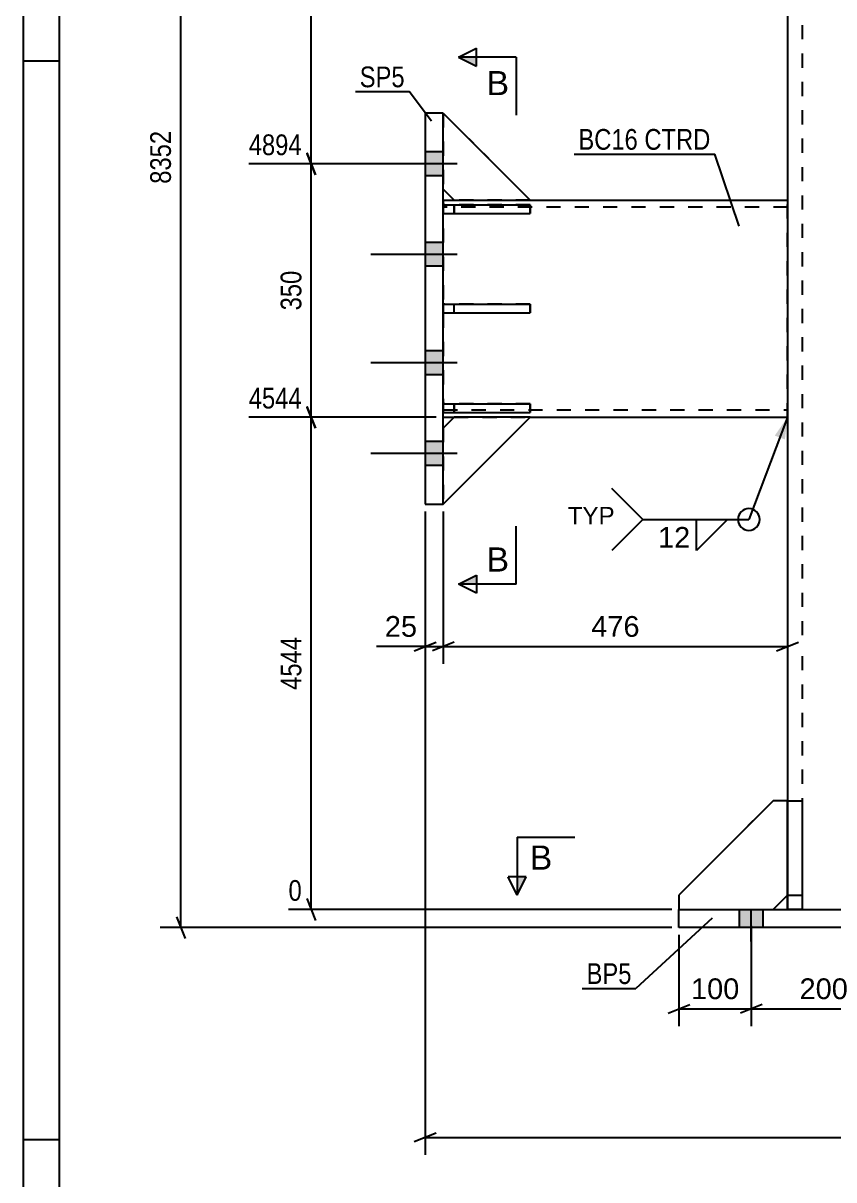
# Model space of a CAD drawing. Header units: millimetres. Extents: x -131 to 463, y -181 to 239.
# Drawn here: x -130.6 to -18.6, y -37.3 to 122.4 of the extents above; entities that cross this region are included whole.
import ezdxf

# ---------------------------------------------------------------- set-up
doc = ezdxf.new("R2010")
doc.units = ezdxf.units.MM
doc.linetypes.add('DXK_LINE_DOT2', pattern=[3.9198, 1.9599, -1.9599])
doc.styles.add('Arial', font='arial.ttf', dxfattribs={"height": 0.2})
doc.styles.add('Arial Narrow', font='ARIALN.TTF', dxfattribs={"height": 0.2})

# ---------------------------------------------------------------- blocks, each defined once
blk = doc.blocks.new('Unknown-284869923-1134')
at = {"color": 5, "linetype": 'Continuous'}
for p, q in [((-130.6, 239.2), (-130.6, -180.8)), ((-125.6, 234.2), (-125.6, -175.8)), ((-125.6, 117.2), (-130.6, 117.2)), ((-125.6, -31.8), (-130.6, -31.8))]:
    blk.add_line(p, q, dxfattribs=at)
blk = doc.blocks.new('Part-284869923-2842 - 2651')
at = {"color": 7, "linetype": 'DXK_LINE_DOT2'}
for p, q in [((-72.56, 99.5), (-72.56, 110)), ((-72.56, 110), (-60.56, 98)), ((-71.06, 98), (-72.56, 99.5)), ((-60.56, 98), (-71.06, 98))]:
    blk.add_line(p, q, dxfattribs=at)
blk = doc.blocks.new('Part-284869923-2749 - 2651')
at = {"color": 2, "linetype": 'Continuous'}
for p, q in [((-72.56, 98), (-71.06, 98)), ((-60.56, 98), (-25, 98)), ((-72.56, 68), (-71.06, 68)), ((-60.56, 68), (-25, 68))]:
    blk.add_line(p, q, dxfattribs=at)
at = {"color": 7, "linetype": 'DXK_LINE_DOT2'}
for p, q in [((-72.56, 98), (-72.56, 68)), ((-71.06, 98), (-60.56, 98)), ((-25, 68), (-25, 98)), ((-25, 97), (-72.56, 97)), ((-72.56, 69), (-25, 69)), ((-71.06, 68), (-60.56, 68))]:
    blk.add_line(p, q, dxfattribs=at)
blk = doc.blocks.new('Part-284869923-2776 - 2651')
at = {"color": 2, "linetype": 'Continuous'}
for p, q in [((-75.06, 110), (-75.06, 56)), ((-72.56, 110), (-75.06, 110)), ((-72.56, 56), (-72.56, 110)), ((-75.06, 56), (-72.56, 56))]:
    blk.add_line(p, q, dxfattribs=at)
blk = doc.blocks.new('Part-284869923-2846 - 2651')
at = {"color": 2, "linetype": 'Continuous'}
for p, q in [((-72.56, 69.85), (-60.56, 69.85)), ((-72.56, 69.85), (-72.56, 68.65)), ((-60.56, 69.85), (-60.56, 68.65)), ((-72.56, 68.65), (-60.56, 68.65))]:
    blk.add_line(p, q, dxfattribs=at)
at = {"color": 7, "linetype": 'DXK_LINE_DOT2'}
blk.add_line((-71.06, 68.65), (-71.06, 69.85), dxfattribs=at)
blk = doc.blocks.new('Part-284869923-2840 - 2651')
at = {"color": 7, "linetype": 'DXK_LINE_DOT2'}
for p, q in [((-71.06, 68), (-72.56, 66.5)), ((-72.56, 56), (-60.56, 68)), ((-60.56, 68), (-71.06, 68)), ((-72.56, 66.5), (-72.56, 56))]:
    blk.add_line(p, q, dxfattribs=at)
blk = doc.blocks.new('Part-284869923-2807 - 2651')
at = {"color": 7, "linetype": 'DXK_LINE_DOT2'}
for p, q in [((-25, 0), (-25, 15)), ((-25, 15), (-23, 15)), ((-23, 15), (-23, 0)), ((-25, 2), (-23, 2)), ((-23, 0), (-25, 0))]:
    blk.add_line(p, q, dxfattribs=at)
blk = doc.blocks.new('Part-284869923-2808 - 2651')
at = {"color": 7, "linetype": 'DXK_LINE_DOT2'}
for p, q in [((-27, 15), (-40, 2)), ((-25, 15), (-27, 15)), ((-25, 2), (-25, 15)), ((-40, 2), (-40, 0)), ((-27, 0), (-25, 2)), ((-40, 0), (-27, 0))]:
    blk.add_line(p, q, dxfattribs=at)
blk = doc.blocks.new('Bolt-284869923-2820 - 2651')
at = {"linetype": 'Continuous'}
for points in [[(-28.35, 0), (-31.65, 0), (-31.65, -2.5), (-28.35, -2.5)], [(-28.35, 0), (-31.65, 0), (-31.65, -2.5), (-28.35, -2.5)], [(-28.35, 0), (-31.65, 0), (-31.65, -2.5), (-28.35, -2.5)], [(-28.35, 0), (-31.65, 0), (-31.65, -2.5), (-28.35, -2.5)], [(-8.35, 0), (-11.65, 0), (-11.65, -2.5), (-8.35, -2.5)], [(-8.35, 0), (-11.65, 0), (-11.65, -2.5), (-8.35, -2.5)], [(11.65, 0), (8.35, 0), (8.35, -2.5), (11.65, -2.5)], [(11.65, 0), (8.35, 0), (8.35, -2.5), (11.65, -2.5)], [(31.65, 0), (28.35, 0), (28.35, -2.5), (31.65, -2.5)], [(31.65, 0), (28.35, 0), (28.35, -2.5), (31.65, -2.5)], [(31.65, 0), (28.35, 0), (28.35, -2.5), (31.65, -2.5)], [(31.65, 0), (28.35, 0), (28.35, -2.5), (31.65, -2.5)]]:
    blk.add_hatch(color=1, dxfattribs=at).paths.add_polyline_path(points)
at = {"color": 1, "linetype": 'Continuous'}
for p, q in [((-31.65, -2.5), (-31.65, 0)), ((-31.65, -2.5), (-31.65, 0)), ((-31.65, -2.5), (-31.65, 0)), ((-31.65, -2.5), (-31.65, 0)), ((-30, -4.4), (-30, 0)), ((-30, -4.4), (-30, 0)), ((-30, -4.4), (-30, 0)), ((-30, -4.4), (-30, 0)), ((-28.35, -2.5), (-28.35, 0)), ((-28.35, -2.5), (-28.35, 0)), ((-28.35, -2.5), (-28.35, 0)), ((-28.35, -2.5), (-28.35, 0)), ((-11.65, -2.5), (-11.65, 0)), ((-11.65, -2.5), (-11.65, 0)), ((-10, -4.4), (-10, 0)), ((-10, -4.4), (-10, 0)), ((-8.35, -2.5), (-8.35, 0)), ((-8.35, -2.5), (-8.35, 0)), ((8.35, -2.5), (8.35, 0)), ((8.35, -2.5), (8.35, 0)), ((10, -4.4), (10, 0)), ((10, -4.4), (10, 0)), ((11.65, -2.5), (11.65, 0)), ((11.65, -2.5), (11.65, 0)), ((28.35, -2.5), (28.35, 0)), ((28.35, -2.5), (28.35, 0)), ((28.35, -2.5), (28.35, 0)), ((28.35, -2.5), (28.35, 0)), ((30, -4.4), (30, 0)), ((30, -4.4), (30, 0)), ((30, -4.4), (30, 0)), ((30, -4.4), (30, 0)), ((31.65, -2.5), (31.65, 0)), ((31.65, -2.5), (31.65, 0)), ((31.65, -2.5), (31.65, 0)), ((31.65, -2.5), (31.65, 0))]:
    blk.add_line(p, q, dxfattribs=at)
blk = doc.blocks.new('Part-284869923-2823 - 2651')
at = {"color": 2, "linetype": 'Continuous'}
for p, q in [((-25, 15), (-25, 0)), ((-25, 15), (-23, 15)), ((-23, 15), (-23, 0)), ((-25, 2), (-23, 2)), ((-25, 0), (-23, 0))]:
    blk.add_line(p, q, dxfattribs=at)
blk = doc.blocks.new('Part-284869923-2825 - 2651')
at = {"color": 2, "linetype": 'Continuous'}
for p, q in [((-27, 15), (-40, 2)), ((-25, 15), (-27, 15)), ((-40, 2), (-40, 0)), ((-27, 0), (-25, 2))]:
    blk.add_line(p, q, dxfattribs=at)
at = {"color": 7, "linetype": 'DXK_LINE_DOT2'}
for p, q in [((-25, 15), (-25, 2)), ((-40, 0), (-27, 0))]:
    blk.add_line(p, q, dxfattribs=at)
blk = doc.blocks.new('Part-284869923-2830 - 2651')
at = {"color": 2, "linetype": 'Continuous'}
for p, q in [((-40, -2.5), (-40, 0)), ((-40, 0), (40, 0)), ((40, 0), (40, -2.5)), ((40, -2.5), (-40, -2.5))]:
    blk.add_line(p, q, dxfattribs=at)
blk = doc.blocks.new('Part-284869923-2835 - 2651')
at = {"color": 2, "linetype": 'Continuous'}
for p, q in [((-25, 130), (-25, 36)), ((-25, 35), (-25, 15))]:
    blk.add_line(p, q, dxfattribs=at)
at = {"color": 7, "linetype": 'DXK_LINE_DOT2'}
for p, q in [((-23, 130), (-23, 36)), ((-23, 35), (-23, 0)), ((-25, 15), (-25, 0)), ((-25, 0), (25, 0))]:
    blk.add_line(p, q, dxfattribs=at)
blk = doc.blocks.new('Bolt-284869923-2838 - 2651')
at = {"linetype": 'Continuous'}
for points in [[(-75.06, 104.65), (-75.06, 101.35), (-72.56, 101.35), (-72.56, 104.65)], [(-75.06, 104.65), (-75.06, 101.35), (-72.56, 101.35), (-72.56, 104.65)], [(-75.06, 104.65), (-75.06, 101.35), (-72.56, 101.35), (-72.56, 104.65)], [(-75.06, 92.15), (-75.06, 88.85), (-72.56, 88.85), (-72.56, 92.15)], [(-75.06, 92.15), (-75.06, 88.85), (-72.56, 88.85), (-72.56, 92.15)], [(-75.06, 77.15), (-75.06, 73.85), (-72.56, 73.85), (-72.56, 77.15)], [(-75.06, 77.15), (-75.06, 73.85), (-72.56, 73.85), (-72.56, 77.15)], [(-75.06, 64.65), (-75.06, 61.35), (-72.56, 61.35), (-72.56, 64.65)], [(-75.06, 64.65), (-75.06, 61.35), (-72.56, 61.35), (-72.56, 64.65)], [(-75.06, 64.65), (-75.06, 61.35), (-72.56, 61.35), (-72.56, 64.65)]]:
    blk.add_hatch(color=1, dxfattribs=at).paths.add_polyline_path(points)
at = {"color": 1, "linetype": 'Continuous'}
for p, q in [((-72.56, 104.65), (-75.06, 104.65)), ((-72.56, 104.65), (-75.06, 104.65)), ((-72.56, 104.65), (-75.06, 104.65)), ((-70.66, 103), (-82.56, 103)), ((-70.66, 103), (-82.56, 103)), ((-70.66, 103), (-82.56, 103)), ((-72.56, 101.35), (-75.06, 101.35)), ((-72.56, 101.35), (-75.06, 101.35)), ((-72.56, 101.35), (-75.06, 101.35)), ((-72.56, 92.15), (-75.06, 92.15)), ((-72.56, 92.15), (-75.06, 92.15)), ((-70.66, 90.5), (-82.56, 90.5)), ((-70.66, 90.5), (-82.56, 90.5)), ((-72.56, 88.85), (-75.06, 88.85)), ((-72.56, 88.85), (-75.06, 88.85)), ((-72.56, 77.15), (-75.06, 77.15)), ((-72.56, 77.15), (-75.06, 77.15)), ((-70.66, 75.5), (-82.56, 75.5)), ((-70.66, 75.5), (-82.56, 75.5)), ((-72.56, 73.85), (-75.06, 73.85)), ((-72.56, 73.85), (-75.06, 73.85)), ((-72.56, 64.65), (-75.06, 64.65)), ((-72.56, 64.65), (-75.06, 64.65)), ((-72.56, 64.65), (-75.06, 64.65)), ((-70.66, 63), (-82.56, 63)), ((-70.66, 63), (-82.56, 63)), ((-70.66, 63), (-82.56, 63)), ((-72.56, 61.35), (-75.06, 61.35)), ((-72.56, 61.35), (-75.06, 61.35)), ((-72.56, 61.35), (-75.06, 61.35))]:
    blk.add_line(p, q, dxfattribs=at)
blk = doc.blocks.new('Part-284869923-2841 - 2651')
at = {"color": 2, "linetype": 'Continuous'}
for p, q in [((-71.06, 68), (-72.56, 66.5)), ((-72.56, 56), (-60.56, 68)), ((-60.56, 68), (-71.06, 68))]:
    blk.add_line(p, q, dxfattribs=at)
at = {"color": 7, "linetype": 'DXK_LINE_DOT2'}
blk.add_line((-72.56, 66.5), (-72.56, 56), dxfattribs=at)
blk = doc.blocks.new('Part-284869923-2843 - 2651')
at = {"color": 2, "linetype": 'Continuous'}
for p, q in [((-72.56, 110), (-60.56, 98)), ((-72.56, 99.5), (-71.06, 98)), ((-71.06, 98), (-60.56, 98))]:
    blk.add_line(p, q, dxfattribs=at)
at = {"color": 7, "linetype": 'DXK_LINE_DOT2'}
blk.add_line((-72.56, 110), (-72.56, 99.5), dxfattribs=at)
blk = doc.blocks.new('Part-284869923-2844 - 2651')
at = {"color": 2, "linetype": 'Continuous'}
for p, q in [((-72.56, 83.6), (-60.56, 83.6)), ((-72.56, 83.6), (-72.56, 82.4)), ((-60.56, 83.6), (-60.56, 82.4)), ((-72.56, 82.4), (-60.56, 82.4))]:
    blk.add_line(p, q, dxfattribs=at)
at = {"color": 7, "linetype": 'DXK_LINE_DOT2'}
blk.add_line((-71.06, 82.4), (-71.06, 83.6), dxfattribs=at)
blk = doc.blocks.new('Part-284869923-2845 - 2651')
at = {"color": 2, "linetype": 'Continuous'}
for p, q in [((-72.56, 97.35), (-60.56, 97.35)), ((-72.56, 97.35), (-72.56, 96.15)), ((-72.56, 96.15), (-60.56, 96.15)), ((-60.56, 97.35), (-60.56, 96.15))]:
    blk.add_line(p, q, dxfattribs=at)
at = {"color": 7, "linetype": 'DXK_LINE_DOT2'}
blk.add_line((-71.06, 96.15), (-71.06, 97.35), dxfattribs=at)
blk = doc.blocks.new('Part-284869923-2847 - 2651')
at = {"color": 7, "linetype": 'DXK_LINE_DOT2'}
for p, q in [((-60.56, 83.6), (-72.56, 83.6)), ((-72.56, 83.6), (-72.56, 82.4)), ((-71.06, 82.4), (-71.06, 83.6)), ((-60.56, 82.4), (-60.56, 83.6)), ((-72.56, 82.4), (-60.56, 82.4))]:
    blk.add_line(p, q, dxfattribs=at)
blk = doc.blocks.new('Part-284869923-2848 - 2651')
at = {"color": 7, "linetype": 'DXK_LINE_DOT2'}
for p, q in [((-60.56, 97.35), (-72.56, 97.35)), ((-72.56, 97.35), (-72.56, 96.15)), ((-72.56, 96.15), (-60.56, 96.15)), ((-71.06, 97.35), (-71.06, 96.15)), ((-60.56, 96.15), (-60.56, 97.35))]:
    blk.add_line(p, q, dxfattribs=at)
blk = doc.blocks.new('Part-284869923-2849 - 2651')
at = {"color": 7, "linetype": 'DXK_LINE_DOT2'}
for p, q in [((-60.56, 69.85), (-72.56, 69.85)), ((-72.56, 69.85), (-72.56, 68.65)), ((-71.06, 69.85), (-71.06, 68.65)), ((-60.56, 68.65), (-60.56, 69.85)), ((-72.56, 68.65), (-60.56, 68.65))]:
    blk.add_line(p, q, dxfattribs=at)
blk = doc.blocks.new('StraightDimension-284869923-2853 - 2651')
at = {"color": 7, "linetype": 'Continuous'}
for p, q in [((-108.83, -2.5), (-108.83, 210.32)), ((-109.43, -1), (-108.23, -4)), ((-41, -2.5), (-111.68, -2.5))]:
    blk.add_line(p, q, dxfattribs=at)
at = {"color": 0}
blk.add_wipeout([(-109.58, 108.17), (-113.78, 108.17), (-113.78, 99.65), (-109.58, 99.65)], dxfattribs=at)
at = {"color": 3, "style": 'Arial Narrow'}
blk.add_text('8352', height=2.863, rotation=90.0002, dxfattribs=at).set_placement((-110.18, 100.25))
blk = doc.blocks.new('StraightDimension-284869923-2941 - 2651')
at = {"color": 7, "linetype": 'Continuous'}
for p, q in [((-90.21, 66.5), (-91.41, 69.5)), ((-73.56, 68), (-99.43, 68)), ((-90.81, 0), (-90.81, 68)), ((-91.41, 1.5), (-90.21, -1.5)), ((-41, 0), (-93.94, 0))]:
    blk.add_line(p, q, dxfattribs=at)
at = {"color": 0, "linetype": 'Continuous'}
for points in [[(-91.51, 68.6), (-91.51, 72.8), (-100.03, 72.8), (-100.03, 68.6)], [(-91.51, 0.6), (-91.51, 4.8), (-94.54, 4.8), (-94.54, 0.6)]]:
    blk.add_wipeout(points, dxfattribs=at)
at = {"color": 0}
blk.add_wipeout([(-91.56, 38.26), (-95.76, 38.26), (-95.76, 29.74), (-91.56, 29.74)], dxfattribs=at)
at = {"color": 3, "linetype": 'Continuous', "style": 'Arial Narrow'}
for s, height, p in [('4544', 2.863, (-99.43, 69.2)), ('0', 2.86, (-93.94, 1.2))]:
    blk.add_text(s, height=height, dxfattribs=at).set_placement(p)
at = {"color": 3, "style": 'Arial Narrow'}
blk.add_text('4544', height=2.863, rotation=90.0002, dxfattribs=at).set_placement((-92.16, 30.34))
blk = doc.blocks.new('StraightDimension-284869923-6062 - 2651')
at = {"color": 7, "linetype": 'Continuous'}
for p, q in [((-25, 67), (-25, 33.92)), ((-72.56, 55), (-72.56, 33.92)), ((-71.06, 36.92), (-74.06, 35.72)), ((-26.5, 35.72), (-23.5, 36.92)), ((-72.56, 36.32), (-25, 36.32))]:
    blk.add_line(p, q, dxfattribs=at)
at = {"color": 0}
blk.add_wipeout([(-44.84, 37.07), (-44.84, 41.27), (-52.72, 41.27), (-52.72, 37.07)], dxfattribs=at)
at = {"color": 3, "style": 'Arial'}
blk.add_text('476', height=2.865, dxfattribs=at).set_placement((-52.12, 37.67))
blk = doc.blocks.new('StraightDimension-284869923-2925 - 2651')
at = {"color": 7, "linetype": 'Continuous'}
for p, q in [((-90.21, 149.5), (-91.41, 152.5)), ((-76.1, 151), (-99.43, 151)), ((-90.81, 103), (-90.81, 151)), ((-91.41, 104.5), (-90.21, 101.5)), ((-81.06, 103), (-99.43, 103))]:
    blk.add_line(p, q, dxfattribs=at)
at = {"color": 0, "linetype": 'Continuous'}
blk.add_wipeout([(-91.51, 151.6), (-91.51, 155.8), (-100.03, 155.8), (-100.03, 151.6)], dxfattribs=at)
at = {"color": 0}
blk.add_wipeout([(-91.56, 131.26), (-95.76, 131.26), (-95.76, 122.74), (-91.56, 122.74)], dxfattribs=at)
at = {"color": 3, "linetype": 'Continuous', "style": 'Arial Narrow'}
blk.add_text('7734', height=2.863, dxfattribs=at).set_placement((-99.43, 152.2))
at = {"color": 3, "style": 'Arial Narrow'}
blk.add_text('2840', height=2.863, rotation=90.0002, dxfattribs=at).set_placement((-92.16, 123.34))
blk = doc.blocks.new('StraightDimension-284869923-2934 - 2651')
at = {"color": 7, "linetype": 'Continuous'}
for p, q in [((-90.21, 101.5), (-91.41, 104.5)), ((-81.06, 103), (-99.43, 103)), ((-90.81, 68), (-90.81, 103)), ((-91.41, 69.5), (-90.21, 66.5)), ((-73.56, 68), (-99.43, 68))]:
    blk.add_line(p, q, dxfattribs=at)
at = {"color": 0, "linetype": 'Continuous'}
blk.add_wipeout([(-91.51, 103.6), (-91.51, 107.8), (-100.03, 107.8), (-100.03, 103.6)], dxfattribs=at)
at = {"color": 0}
blk.add_wipeout([(-91.56, 88.84), (-95.76, 88.84), (-95.76, 82.16), (-91.56, 82.16)], dxfattribs=at)
at = {"color": 3, "linetype": 'Continuous', "style": 'Arial Narrow'}
blk.add_text('4894', height=2.863, dxfattribs=at).set_placement((-99.43, 104.2))
at = {"color": 3, "style": 'Arial Narrow'}
blk.add_text('350', height=2.863, rotation=90.0002, dxfattribs=at).set_placement((-92.16, 82.76))
blk = doc.blocks.new('StraightDimension-284869923-2983 - 2651')
at = {"color": 7, "linetype": 'Continuous'}
for p, q in [((-30, -2.25), (-30, -16.13)), ((-10, -4.46), (-10, -16.13)), ((-28.5, -13.13), (-31.5, -14.33)), ((-30, -13.73), (-10, -13.73)), ((-11.5, -14.33), (-8.5, -13.13))]:
    blk.add_line(p, q, dxfattribs=at)
at = {"color": 0}
blk.add_wipeout([(-16.06, -12.98), (-16.06, -8.78), (-23.94, -8.78), (-23.94, -12.98)], dxfattribs=at)
at = {"color": 3, "style": 'Arial'}
blk.add_text('200', height=2.865, dxfattribs=at).set_placement((-23.34, -12.38))
blk = doc.blocks.new('StraightDimension-284869923-2993 - 2651')
at = {"color": 7, "linetype": 'Continuous'}
for p, q in [((-30, -2.25), (-30, -16.13)), ((-40, -3.5), (-40, -16.13)), ((-41.5, -14.33), (-38.5, -13.13)), ((-40, -13.73), (-30, -13.73)), ((-28.5, -13.13), (-31.5, -14.33))]:
    blk.add_line(p, q, dxfattribs=at)
at = {"color": 0}
blk.add_wipeout([(-31.06, -12.98), (-31.06, -8.78), (-38.94, -8.78), (-38.94, -12.98)], dxfattribs=at)
at = {"color": 3, "style": 'Arial'}
blk.add_text('100', height=2.865, dxfattribs=at).set_placement((-38.34, -12.38))
blk = doc.blocks.new('StraightDimension-284869923-3004 - 2651')
at = {"color": 7, "linetype": 'Continuous'}
for p, q in [((-75.06, 55), (-75.06, -33.89)), ((74.94, 55), (74.94, -33.89)), ((-73.56, -30.89), (-76.56, -32.09)), ((-75.06, -31.49), (74.94, -31.49)), ((73.44, -32.09), (76.44, -30.89))]:
    blk.add_line(p, q, dxfattribs=at)
at = {"color": 0}
blk.add_wipeout([(4.99, -30.74), (4.99, -26.54), (-5.11, -26.54), (-5.11, -30.74)], dxfattribs=at)
at = {"color": 3, "style": 'Arial'}
blk.add_text('1500', height=2.865, dxfattribs=at).set_placement((-4.51, -30.14))
blk = doc.blocks.new('StraightDimension-284869923-6063 - 2651')
at = {"color": 7, "linetype": 'Continuous'}
for p, q in [((-75.06, 55), (-75.06, 33.92)), ((-72.56, 55), (-72.56, 33.92)), ((-76.56, 35.72), (-73.56, 36.92)), ((-71.06, 36.92), (-74.06, 35.72)), ((-75.06, 36.32), (-72.56, 36.32))]:
    blk.add_line(p, q, dxfattribs=at)
at = {"color": 0}
blk.add_wipeout([(-75.58, 37.07), (-75.58, 41.27), (-81.23, 41.27), (-81.23, 37.07)], dxfattribs=at)
at = {"color": 7, "linetype": 'Continuous'}
blk.add_line((-75.06, 36.32), (-81.76, 36.32), dxfattribs=at)
blk.add_line((-75.06, 36.32), (-81.76, 36.32), dxfattribs=at)
at = {"color": 3, "style": 'Arial'}
blk.add_text('25', height=2.865, dxfattribs=at).set_placement((-80.63, 37.67))
blk = doc.blocks.new('Mark-284869923-2745 - 2651')
at = {"color": 0}
for points in [[(-45.67, 104.95), (-45.67, 107.95), (-53.89, 107.95), (-53.89, 104.95)], [(-35.65, 104.95), (-35.65, 107.95), (-44.77, 107.95), (-44.77, 104.95)]]:
    blk.add_wipeout(points, dxfattribs=at)
for points in [[(-45.67, 104.95), (-45.67, 107.95), (-53.89, 107.95), (-53.89, 104.95)], [(-35.65, 104.95), (-35.65, 107.95), (-44.77, 107.95), (-44.77, 104.95)]]:
    blk.add_wipeout(points, dxfattribs=at)
at = {"color": 30, "linetype": 'Continuous'}
for p in [(-54.49, 104.35), (-31.69, 94.38)]:
    blk.add_line(p, (-35.05, 104.35), dxfattribs=at)
at = {"color": 3, "style": 'Arial Narrow'}
for s, p in [('BC16', (-53.89, 104.95)), ('CTRD', (-44.77, 104.95))]:
    blk.add_text(s, height=2.863, dxfattribs=at).set_placement(p)
blk = doc.blocks.new('Mark-284869923-2772 - 2651')
at = {"color": 0}
blk.add_wipeout([(-77.89, 113.58), (-77.89, 116.58), (-84.1, 116.58), (-84.1, 113.58)], dxfattribs=at)
blk.add_wipeout([(-77.89, 113.58), (-77.89, 116.58), (-84.1, 116.58), (-84.1, 113.58)], dxfattribs=at)
at = {"color": 30, "linetype": 'Continuous'}
for p in [(-84.7, 112.98), (-74.17, 108.9)]:
    blk.add_line(p, (-77.29, 112.98), dxfattribs=at)
at = {"color": 3, "style": 'Arial Narrow'}
blk.add_text('SP5', height=2.863, dxfattribs=at).set_placement((-84.1, 113.58))
blk = doc.blocks.new('Mark-284869923-2826 - 2651')
at = {"color": 0}
blk.add_wipeout([(-46.55, -10.29), (-46.55, -7.29), (-52.76, -7.29), (-52.76, -10.29)], dxfattribs=at)
blk.add_wipeout([(-46.55, -10.29), (-46.55, -7.29), (-52.76, -7.29), (-52.76, -10.29)], dxfattribs=at)
at = {"color": 30, "linetype": 'Continuous'}
for p in [(-35.41, -1.21), (-53.36, -10.89)]:
    blk.add_line(p, (-45.95, -10.89), dxfattribs=at)
at = {"color": 3, "style": 'Arial Narrow'}
blk.add_text('BP5', height=2.863, dxfattribs=at).set_placement((-52.76, -10.29))
blk = doc.blocks.new('SectionMark-284869923-3188 - 2651')
at = {"linetype": 'Continuous'}
for points in [[(-67.97, 117.74), (-67.97, 116.49), (-70.47, 117.74)], [(-67.97, 46.18), (-67.97, 44.93), (-70.47, 44.93)]]:
    blk.add_hatch(color=6, dxfattribs=at).paths.add_polyline_path(points)
at = {"color": 6, "linetype": 'Continuous'}
for p, q in [((-70.47, 117.74), (-67.97, 118.99)), ((-67.97, 116.49), (-67.97, 118.99)), ((-62.47, 117.74), (-70.47, 117.74)), ((-70.47, 117.74), (-67.97, 116.49)), ((-62.47, 117.74), (-62.47, 109.74)), ((-62.47, 44.93), (-62.47, 52.93)), ((-70.47, 44.93), (-67.97, 46.18)), ((-62.47, 44.93), (-70.47, 44.93)), ((-67.97, 43.68), (-70.47, 44.93)), ((-67.97, 46.18), (-67.97, 43.68))]:
    blk.add_line(p, q, dxfattribs=at)
at = {"color": 0, "linetype": 'Continuous'}
for points in [[(-63.47, 112.49), (-63.47, 115.99), (-66.58, 115.99), (-66.58, 112.49)], [(-63.47, 46.68), (-63.47, 50.18), (-66.58, 50.18), (-66.58, 46.68)]]:
    blk.add_wipeout(points, dxfattribs=at)
at = {"color": 3, "linetype": 'Continuous', "style": 'Arial'}
for p in [(-66.58, 112.49), (-66.58, 46.68)]:
    blk.add_text('B', height=3.34, dxfattribs=at).set_placement(p)
blk = doc.blocks.new('SectionMark-284869923-3190 - 2651')
at = {"linetype": 'Continuous'}
for points in [[(-62.36, 4.5), (-61.11, 4.5), (-62.36, 2)], [(44.81, 4.5), (46.06, 4.5), (46.06, 2)]]:
    blk.add_hatch(color=6, dxfattribs=at).paths.add_polyline_path(points)
at = {"color": 6, "linetype": 'Continuous'}
for p, q in [((-62.36, 10), (-54.36, 10)), ((-62.36, 10), (-62.36, 2)), ((46.06, 10), (38.06, 10)), ((46.06, 10), (46.06, 2)), ((-62.36, 2), (-63.61, 4.5)), ((-61.11, 4.5), (-63.61, 4.5)), ((-62.36, 2), (-61.11, 4.5)), ((44.81, 4.5), (47.31, 4.5)), ((46.06, 2), (44.81, 4.5)), ((47.31, 4.5), (46.06, 2))]:
    blk.add_line(p, q, dxfattribs=at)
at = {"color": 0, "linetype": 'Continuous'}
for points in [[(-57.5, 5.5), (-57.5, 9), (-60.61, 9), (-60.61, 5.5)], [(44.31, 5.5), (44.31, 9), (41.2, 9), (41.2, 5.5)]]:
    blk.add_wipeout(points, dxfattribs=at)
at = {"color": 3, "linetype": 'Continuous', "style": 'Arial'}
for p in [(-60.61, 5.5), (41.2, 5.5)]:
    blk.add_text('B', height=3.34, dxfattribs=at).set_placement(p)
blk = doc.blocks.new('WeldMark-284869923-3198 - 2651')
at = {"linetype": 'Continuous'}
blk.add_hatch(color=30, dxfattribs=at).paths.add_polyline_path([(-26.76, 65.46), (-25, 68), (-25.36, 64.93)])
at = {"color": 30, "linetype": 'Continuous'}
blk.add_line((-25, 68), (-30.34, 53.87), dxfattribs=at)
at = {"color": 3, "linetype": 'Continuous'}
for q in [(-49.27, 58.15), (-49.27, 49.58)]:
    blk.add_line((-44.99, 53.87), q, dxfattribs=at)
for start, end in [(90, 270), (270, 90)]:
    blk.add_arc((-30.34, 53.87), 1.5, start, end, dxfattribs=at)
at = {"color": 0}
blk.add_wipeout([(-38.24, 49.77), (-38.24, 53.17), (-43.09, 53.17), (-43.09, 49.77)], dxfattribs=at)
at = {"color": 30, "linetype": 'Continuous'}
blk.add_line((-44.99, 53.87), (-30.34, 53.87), dxfattribs=at)
at = {"color": 3, "linetype": 'Continuous'}
for p, q in [((-37.58, 53.87), (-33.3, 53.87)), ((-33.3, 53.87), (-37.58, 49.58)), ((-37.58, 49.58), (-37.58, 53.87))]:
    blk.add_line(p, q, dxfattribs=at)
at = {"color": 3, "style": 'Arial'}
blk.add_text('12', height=2.865, dxfattribs=at).set_placement((-42.89, 49.97))
at = {"color": 0, "linetype": 'Continuous'}
blk.add_wipeout([(-48.89, 53.22), (-48.89, 55.72), (-55.37, 55.72), (-55.37, 53.22)], dxfattribs=at)
blk.add_wipeout([(-48.89, 53.22), (-48.89, 55.72), (-55.37, 55.72), (-55.37, 53.22)], dxfattribs=at)
at = {"color": 3, "linetype": 'Continuous', "style": 'Arial'}
blk.add_text('TYP', height=2.388, dxfattribs=at).set_placement((-55.37, 53.22))

msp = doc.modelspace()

# ---------------------------------------------------------------- block references
for name in ['Unknown-284869923-1134', 'Part-284869923-2835 - 2651', 'Part-284869923-2776 - 2651', 'Part-284869923-2842 - 2651', 'Part-284869923-2843 - 2651', 'Bolt-284869923-2838 - 2651', 'Part-284869923-2749 - 2651', 'Part-284869923-2845 - 2651', 'Part-284869923-2848 - 2651', 'Part-284869923-2844 - 2651', 'Part-284869923-2847 - 2651', 'Part-284869923-2846 - 2651', 'Part-284869923-2849 - 2651', 'Part-284869923-2840 - 2651', 'Part-284869923-2841 - 2651', 'Part-284869923-2808 - 2651', 'Part-284869923-2825 - 2651', 'Part-284869923-2807 - 2651', 'Part-284869923-2823 - 2651', 'Part-284869923-2830 - 2651', 'Bolt-284869923-2820 - 2651']:
    msp.add_blockref(name, (0, 0))

# ---------------------------------------------------------------- next in the draw order: block references
msp.add_blockref('StraightDimension-284869923-2853 - 2651', (0, 0))

# ---------------------------------------------------------------- next in the draw order: block references
for name in ['StraightDimension-284869923-2925 - 2651', 'Mark-284869923-2745 - 2651', 'StraightDimension-284869923-2941 - 2651', 'StraightDimension-284869923-2983 - 2651']:
    msp.add_blockref(name, (0, 0))

# ---------------------------------------------------------------- next in the draw order: block references
for name in ['Mark-284869923-2772 - 2651', 'StraightDimension-284869923-6062 - 2651', 'StraightDimension-284869923-2993 - 2651']:
    msp.add_blockref(name, (0, 0))

# ---------------------------------------------------------------- next in the draw order: block references
for name in ['StraightDimension-284869923-2934 - 2651', 'StraightDimension-284869923-3004 - 2651']:
    msp.add_blockref(name, (0, 0))

# ---------------------------------------------------------------- next in the draw order: block references
for name in ['WeldMark-284869923-3198 - 2651', 'StraightDimension-284869923-6063 - 2651', 'SectionMark-284869923-3190 - 2651', 'Mark-284869923-2826 - 2651']:
    msp.add_blockref(name, (0, 0))

# ---------------------------------------------------------------- next in the draw order: block references
msp.add_blockref('SectionMark-284869923-3188 - 2651', (0, 0))

doc.saveas('drawing.dxf')
